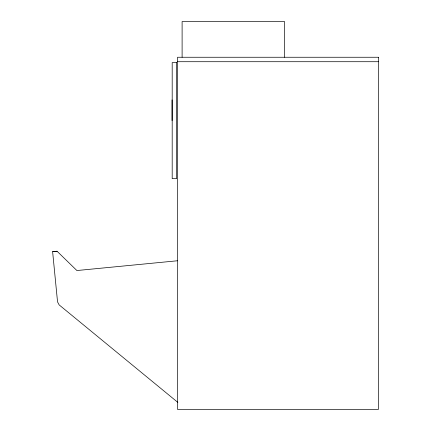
<?xml version="1.0" encoding="UTF-8"?>
<svg xmlns="http://www.w3.org/2000/svg" width="431" height="431" viewBox="0 0 431 431"><rect width="100%" height="100%" fill="white"/><g stroke="black" fill="none" stroke-linecap="round" stroke-linejoin="round"><path stroke-width="0.65" d="M177.863 402.414L59.155 304.906L57.544 301.889L52.62 251.672L57.059 251.241L76.89 270.539L177.55 260.76M52.62 251.672L57.064 251.241M177.55 61.714L378.38 61.714M284.562 57.253L284.562 21.55L182.108 21.55L182.108 57.253M172.061 99.89L172.061 120.626M378.38 57.253L177.55 57.253L177.55 409.45L378.38 409.45L378.38 57.253M176.656 62.608L172.19 62.608L172.19 178.644L176.656 178.644L176.656 62.608"/></g></svg>
